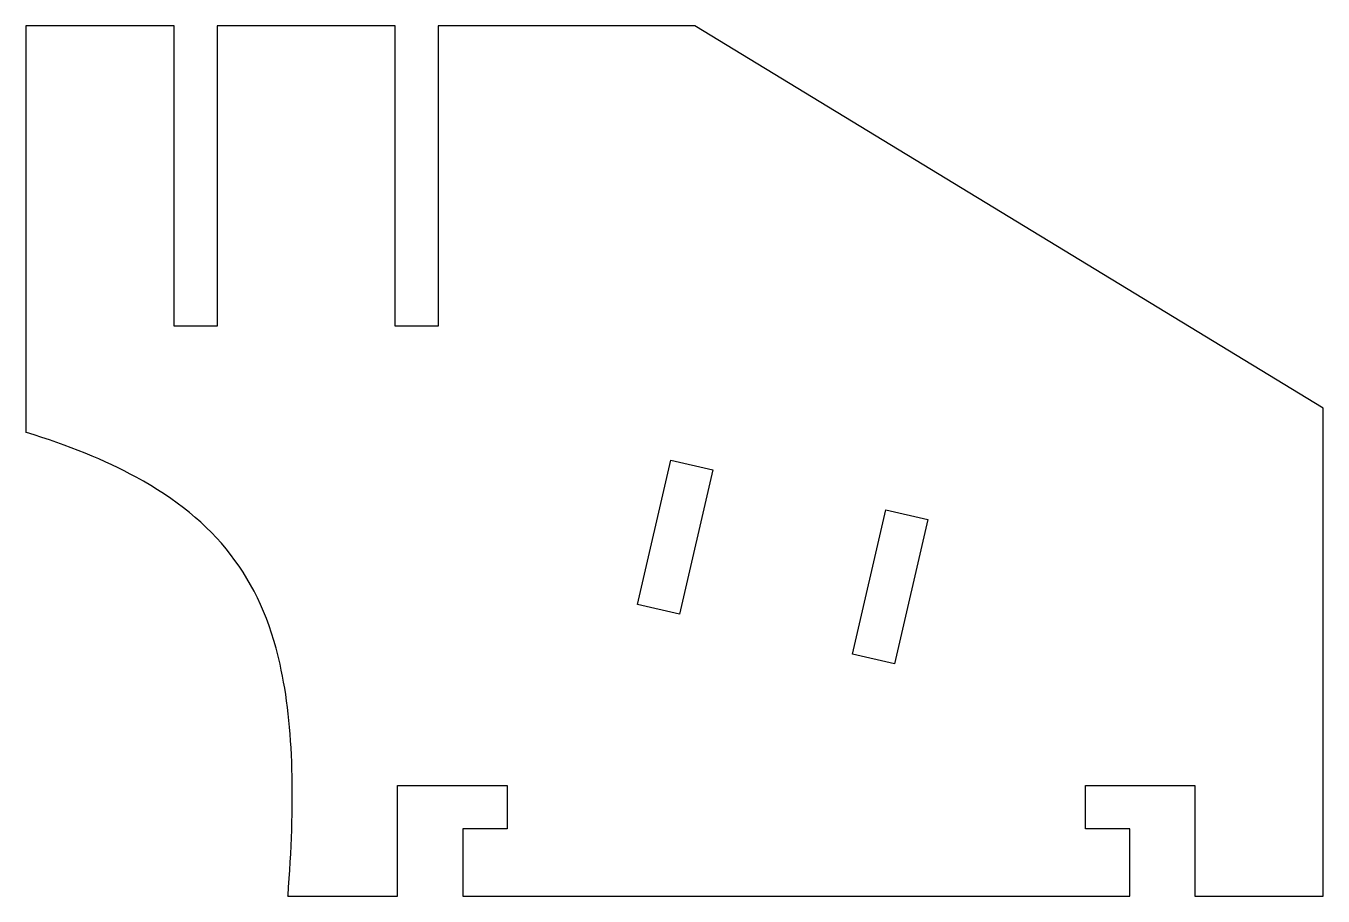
# Model space of a CAD drawing. Header units: millimetres. Extents: x -29.4 to 29.4, y -19.7 to 19.7.
import ezdxf

# ---------------------------------------------------------------- set-up
doc = ezdxf.new("R2010")
doc.units = ezdxf.units.MM
doc.layers.get('0').update_dxf_attribs({"linetype": 'CONTINUOUS'})

msp = doc.modelspace()

# ---------------------------------------------------------------- linework, layer by layer
for p, q in [((-22.643, 19.69), (-29.356, 19.69)), ((-29.356, 19.69), (-29.356, 1.295)), ((-22.643, 6.097), (-22.643, 19.69)), ((-12.643, 19.69), (-20.693, 19.69)), ((-20.693, 19.69), (-20.693, 6.097)), ((-12.643, 6.097), (-12.643, 19.69)), ((0.913, 19.69), (-10.693, 19.69)), ((-10.693, 19.69), (-10.693, 6.097)), ((29.356, 2.396), (0.913, 19.69)), ((-20.693, 6.097), (-22.643, 6.097)), ((-10.693, 6.097), (-12.643, 6.097)), ((29.356, -19.69), (29.356, 2.396)), ((-1.679, -6.488), (-0.171, 0.039)), ((-0.171, 0.039), (1.729, -0.4)), ((1.729, -0.4), (0.221, -6.927)), ((8.064, -8.739), (9.572, -2.211)), ((9.572, -2.211), (11.472, -2.65)), ((11.472, -2.65), (9.964, -9.177)), ((0.221, -6.927), (-1.679, -6.488)), ((9.964, -9.177), (8.064, -8.739)), ((-12.531, -19.69), (-12.531, -14.69)), ((-12.531, -14.69), (-7.581, -14.69)), ((-7.581, -14.69), (-7.581, -16.64)), ((18.603, -16.64), (18.603, -14.69)), ((18.603, -14.69), (23.553, -14.69)), ((23.553, -14.69), (23.553, -19.69)), ((-7.581, -16.64), (-9.581, -16.64)), ((-9.581, -16.64), (-9.581, -19.69)), ((20.603, -16.64), (18.603, -16.64)), ((20.603, -19.69), (20.603, -16.64)), ((-17.496, -19.69), (-12.531, -19.69)), ((-9.581, -19.69), (20.603, -19.69)), ((23.553, -19.69), (29.356, -19.69))]:
    msp.add_line(p, q)
msp.add_open_spline([(-17.496, -19.69), (-17.495, -19.681), (-17.494, -19.672), (-17.494, -19.663), (-17.178, -15.563), (-17.217, -12.021), (-17.855, -9.192), (-18.733, -5.295), (-20.774, -2.686), (-24.363, -0.734), (-25.784, 0.038), (-27.442, 0.706), (-29.338, 1.29), (-29.344, 1.292), (-29.35, 1.293), (-29.356, 1.295)], degree=3, knots=[0.4592477, 0.4592477, 0.4592477, 0.4592477, 0.4595293, 0.4595293, 0.4595293, 0.5882348, 0.5882348, 0.5882348, 0.7655546, 0.7655546, 0.7655546, 0.8357564, 0.8357564, 0.8357564, 0.835974, 0.835974, 0.835974, 0.835974])

doc.saveas('drawing.dxf')
